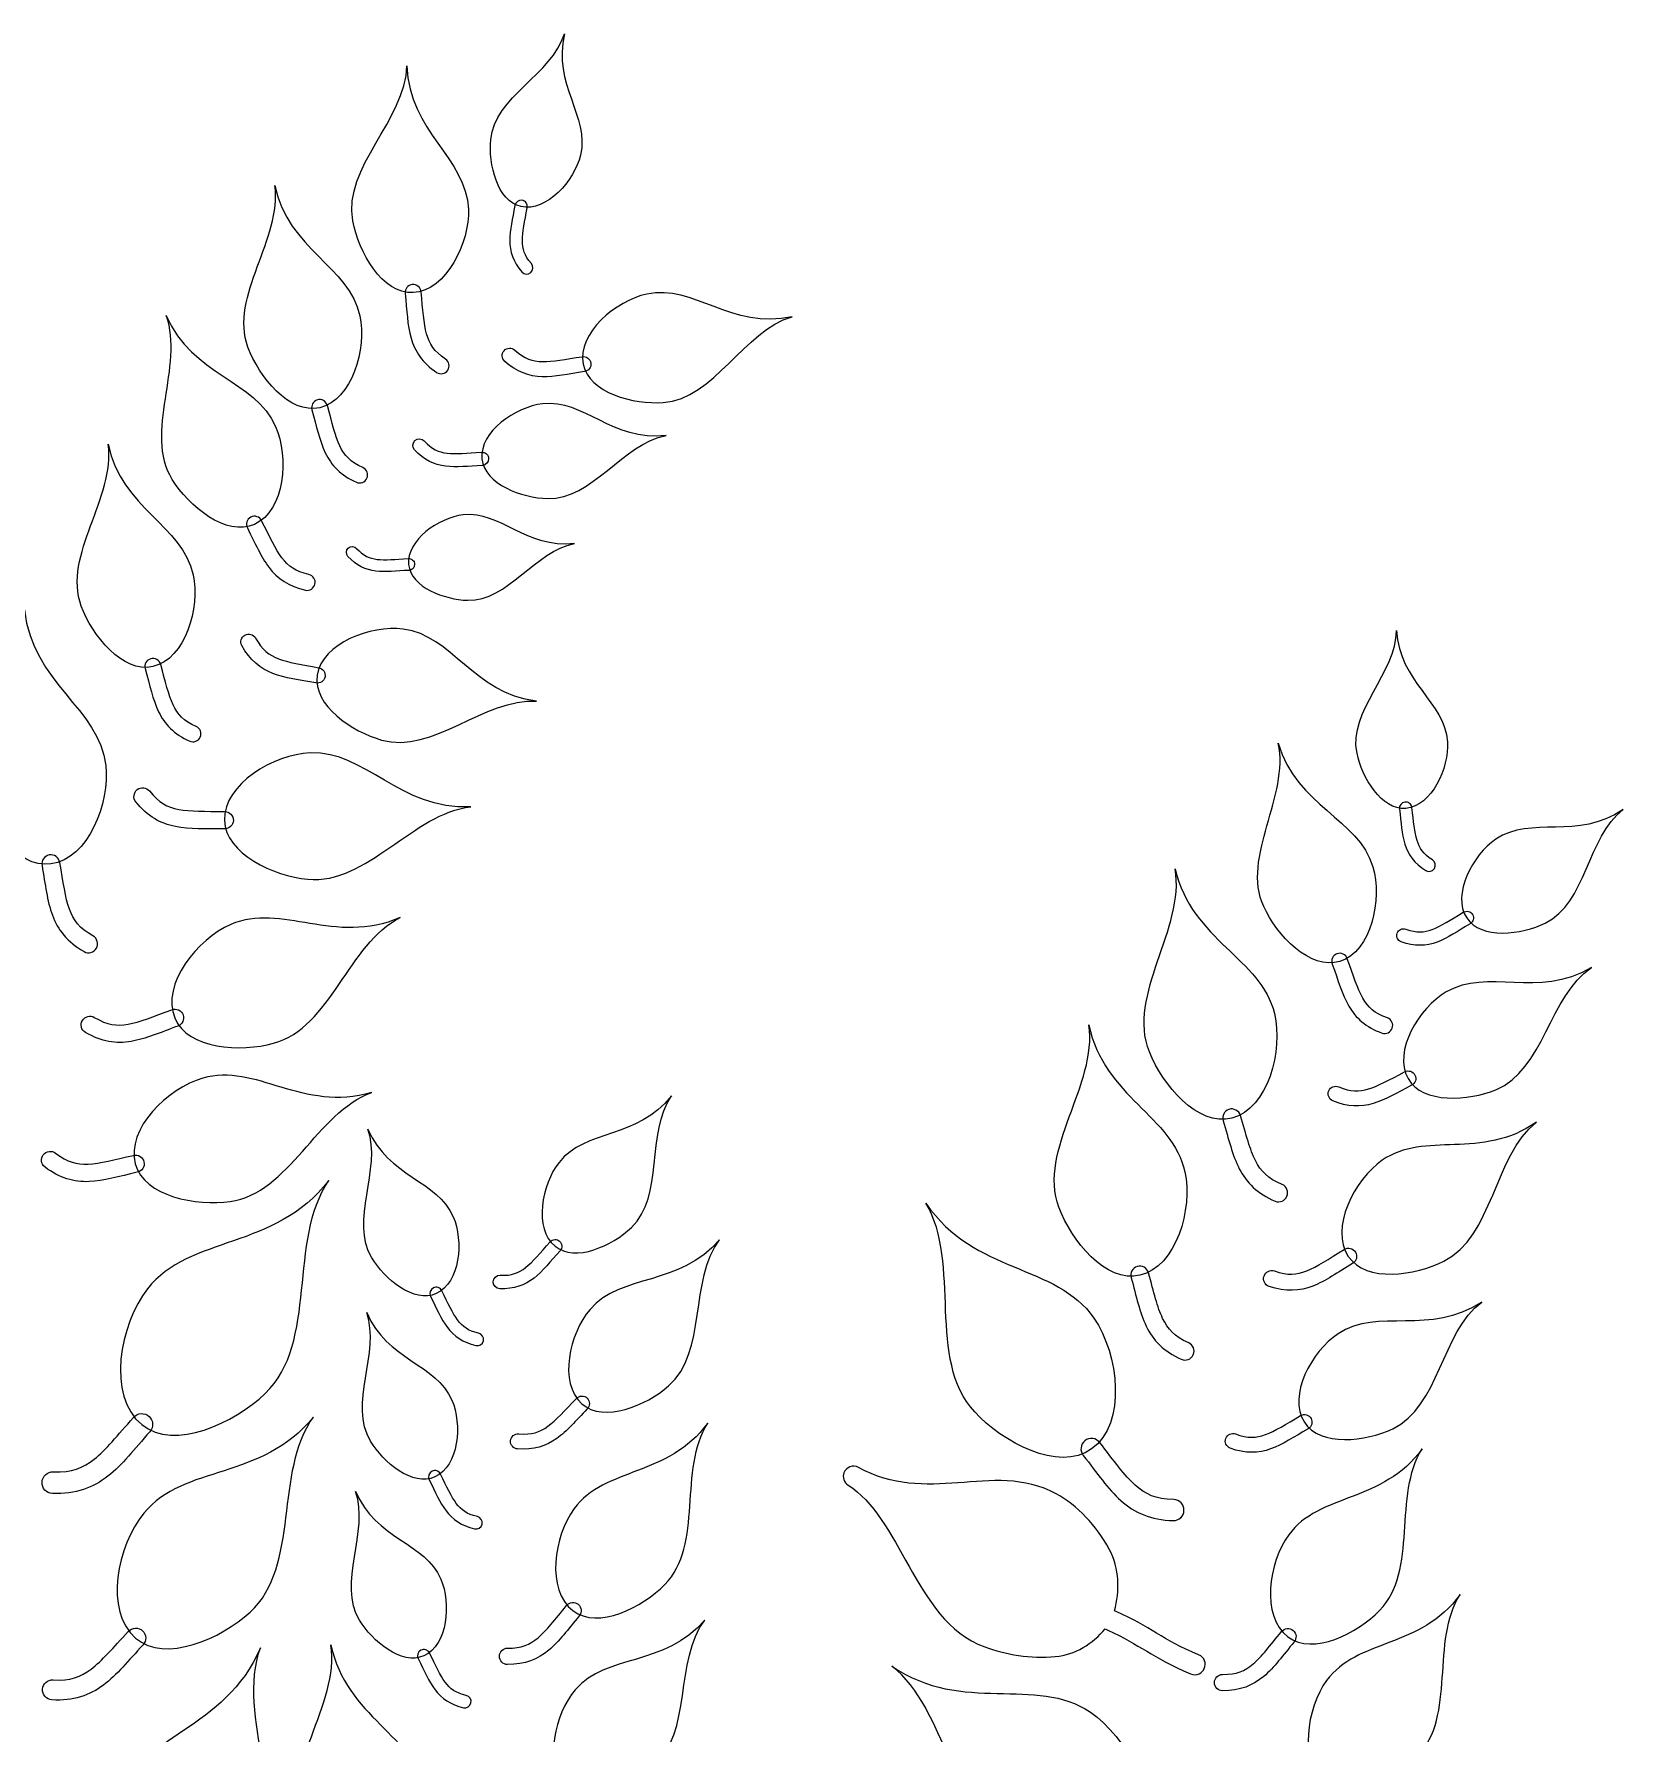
# Model space of a CAD drawing. Extents: x 5.1 to 86.3, y 5.1 to 86.3.
# Drawn here: x 27.43 to 33.74, y 68.23 to 74.97 of the extents above; entities that cross this region are included whole.
import ezdxf

# ---------------------------------------------------------------- set-up
doc = ezdxf.new("R2010")
doc.units = 0
doc.layers.add('View004', color=7, linetype='CONTINUOUS')

msp = doc.modelspace()

# ---------------------------------------------------------------- linework, layer by layer
at = {"layer": 'View004', "color": 1}
for p, q in [((29.371312, 74.309122), (29.371312, 74.309122)), ((29.367229, 74.284121), (29.367229, 74.284121)), ((28.935687, 73.97473), (28.935687, 73.97473)), ((28.939293, 73.942655), (28.939293, 73.942655)), ((29.614023, 73.658903), (29.614023, 73.658903)), ((29.644219, 73.66311), (29.644219, 73.66311)), ((28.559233, 73.517069), (28.559233, 73.517069)), ((28.56826, 73.486079), (28.56826, 73.486079)), ((29.212238, 73.283097), (29.212238, 73.283097)), ((29.238616, 73.284186), (29.238616, 73.284186)), ((28.294786, 73.051538), (28.294786, 73.051538)), ((28.309808, 73.022969), (28.309808, 73.022969)), ((28.921207, 72.863836), (28.921207, 72.863836)), ((28.944959, 72.864816), (28.944959, 72.864816)), ((27.897845, 72.489724), (27.897845, 72.489724)), ((27.906872, 72.458735), (27.906872, 72.458735)), ((28.558577, 72.423968), (28.558577, 72.423968)), ((28.589377, 72.417667), (28.589377, 72.417667)), ((32.873837, 71.920962), (32.873837, 71.920962)), ((32.877297, 71.895867), (32.877297, 71.895867)), ((28.190559, 71.848991), (28.190559, 71.848991)), ((28.22567, 71.847925), (28.22567, 71.847925)), ((27.495102, 71.710844), (27.495102, 71.710844)), ((27.501903, 71.675113), (27.501903, 71.675113)), ((33.119297, 71.460796), (33.119297, 71.460796)), ((33.142756, 71.474297), (33.142756, 71.474297)), ((32.604224, 71.318769), (32.604224, 71.318769)), ((32.615573, 71.288552), (32.615573, 71.288552)), ((28.026477, 71.075842), (28.026477, 71.075842)), ((27.993301, 71.064297), (27.993301, 71.064297)), ((32.886628, 70.823635), (32.886628, 70.823635)), ((32.913943, 70.837178), (32.913943, 70.837178)), ((32.176004, 70.701339), (32.176004, 70.701339)), ((32.187023, 70.666676), (32.187023, 70.666676)), ((27.836772, 70.485274), (27.836772, 70.485274)), ((27.87114, 70.492536), (27.87114, 70.492536)), ((29.502046, 70.158021), (29.502046, 70.158021)), ((29.520361, 70.177949), (29.520361, 70.177949)), ((32.677793, 70.134532), (32.677793, 70.134532)), ((31.812087, 70.077703), (31.812087, 70.077703)), ((32.649516, 70.11775), (32.649516, 70.11775)), ((29.0192, 69.992639), (29.0192, 69.992639)), ((31.822321, 70.0428), (31.822321, 70.0428)), ((29.030854, 69.970147), (29.030854, 69.970147)), ((29.608103, 69.533227), (29.608103, 69.533227)), ((29.629609, 69.554837), (29.629609, 69.554837)), ((27.891513, 69.482922), (27.891513, 69.482922)), ((32.474983, 69.459936), (32.474983, 69.459936)), ((32.501573, 69.474849), (32.501573, 69.474849)), ((27.862046, 69.450551), (27.862046, 69.450551)), ((31.60421, 69.386377), (31.60421, 69.386377)), ((31.630643, 69.353513), (31.630643, 69.353513)), ((29.013971, 69.264977), (29.013971, 69.264977)), ((30.64816, 69.259448), (30.648175, 69.259474)), ((29.025625, 69.242484), (29.025625, 69.242484)), ((29.572844, 68.711993), (29.572844, 68.711993)), ((29.59422, 68.736979), (29.59422, 68.736979)), ((27.837944, 68.602785), (27.837944, 68.602785)), ((27.865802, 68.632007), (27.865802, 68.632007)), ((32.409315, 68.60822), (32.409315, 68.60822)), ((32.430628, 68.633259), (32.430628, 68.633259)), ((28.969976, 68.555197), (28.969976, 68.555197)), ((28.98163, 68.532704), (28.98163, 68.532704))]:
    msp.add_line(p, q, dxfattribs=at)
for points in [[(29.246919, 74.550293), (29.262656, 74.719856), (29.490408, 74.809378), (29.539418, 74.969144)], [(29.539418, 74.969144), (29.490923, 74.76959), (29.639915, 74.642061), (29.603083, 74.488139)], [(28.699997, 74.227705), (28.660874, 74.441126), (28.909404, 74.629418), (28.914472, 74.842287)], [(28.914472, 74.842287), (28.923746, 74.580789), (29.150453, 74.475692), (29.158311, 74.274187)], [(29.367229, 74.284121), (29.272136, 74.305043), (29.237921, 74.453343), (29.246919, 74.550293)], [(29.603083, 74.488139), (29.578894, 74.387042), (29.46875, 74.261784), (29.367229, 74.284121)], [(28.283828, 73.72611), (28.208857, 73.929724), (28.421608, 74.157667), (28.390274, 74.368278)], [(28.390274, 74.368278), (28.444038, 74.112199), (28.685355, 74.047333), (28.727486, 73.850126)], [(29.371312, 74.309122), (29.357743, 74.311337), (29.344936, 74.302166), (29.342661, 74.288607)], [(29.387676, 74.298724), (29.383844, 74.304253), (29.377944, 74.308002), (29.371312, 74.309122)], [(29.158311, 74.274187), (29.163474, 74.14184), (29.071524, 73.950237), (28.939293, 73.942655)], [(29.342661, 74.288607), (29.333196, 74.235201), (29.322279, 74.192097), (29.322383, 74.149641)], [(29.372566, 74.149586), (29.372501, 74.183051), (29.381919, 74.224783), (29.391669, 74.279752)], [(29.391669, 74.279752), (29.392947, 74.286356), (29.391508, 74.293196), (29.387676, 74.298724)], [(28.939293, 73.942655), (28.815437, 73.935553), (28.722365, 74.105679), (28.699997, 74.227705)], [(29.322383, 74.149641), (29.32245, 74.107194), (29.335729, 74.065516), (29.370206, 74.025185)], [(29.408257, 74.057603), (29.380053, 74.090595), (29.372622, 74.116123), (29.372566, 74.149586)], [(29.405441, 74.022368), (29.415948, 74.03132), (29.417209, 74.047095), (29.408257, 74.057603)], [(28.935687, 73.97473), (28.918279, 73.972771), (28.905729, 73.957109), (28.907612, 73.939692)], [(28.959344, 73.967614), (28.952738, 73.973075), (28.944209, 73.975641), (28.935687, 73.97473)], [(29.370206, 74.025185), (29.379158, 74.014677), (29.394933, 74.013416), (29.405441, 74.022368)], [(30.443076, 73.84672), (30.201611, 73.79401), (30.052385, 73.976873), (29.866151, 73.936909)], [(28.907612, 73.939692), (28.914403, 73.870919), (28.915865, 73.814283), (28.930621, 73.762239)], [(28.970779, 73.945716), (28.970072, 73.954258), (28.965949, 73.962153), (28.959344, 73.967614)], [(28.992198, 73.779463), (28.980587, 73.820491), (28.97776, 73.874928), (28.970779, 73.945716)], [(29.866151, 73.936909), (29.743833, 73.910662), (29.590017, 73.781681), (29.614023, 73.658903)], [(27.983244, 73.201498), (27.869198, 73.386085), (28.032252, 73.651857), (27.959572, 73.851998)], [(27.959572, 73.851998), (28.063293, 73.611771), (28.312697, 73.5963), (28.393286, 73.411446)], [(28.727486, 73.850126), (28.75516, 73.720601), (28.697257, 73.516116), (28.56826, 73.486079)], [(29.93087, 73.506633), (30.135324, 73.520776), (30.249467, 73.792267), (30.443076, 73.84672)], [(29.067675, 73.678928), (29.021709, 73.709681), (29.003797, 73.738434), (28.992198, 73.779463)], [(28.56826, 73.486079), (28.447433, 73.457944), (28.326693, 73.609691), (28.283828, 73.72611)], [(28.930621, 73.762239), (28.94533, 73.710193), (28.975979, 73.663643), (29.032169, 73.626051)], [(29.302568, 73.669802), (29.290178, 73.680869), (29.289107, 73.699885), (29.300174, 73.712274)], [(29.300174, 73.712274), (29.311242, 73.724663), (29.330257, 73.725735), (29.342647, 73.714668)], [(29.342647, 73.714668), (29.381544, 73.679802), (29.412048, 73.670139), (29.452308, 73.669126)], [(29.032169, 73.626051), (29.04677, 73.616246), (29.066556, 73.620135), (29.076361, 73.634736)], [(29.076361, 73.634736), (29.086165, 73.649338), (29.082277, 73.669124), (29.067675, 73.678928)], [(29.450957, 73.608747), (29.399887, 73.610027), (29.350118, 73.627181), (29.302568, 73.669802)], [(29.452308, 73.669126), (29.492569, 73.668102), (29.543045, 73.678255), (29.609457, 73.688432)], [(29.609457, 73.688432), (29.617438, 73.689784), (29.625628, 73.687859), (29.632171, 73.683092)], [(29.614023, 73.658903), (29.636509, 73.543902), (29.81397, 73.498545), (29.93087, 73.506633)], [(29.644219, 73.66311), (29.6465, 73.646721), (29.635105, 73.631572), (29.618727, 73.629219)], [(29.632171, 73.683092), (29.638714, 73.678326), (29.643058, 73.671121), (29.644219, 73.66311)], [(29.618727, 73.629219), (29.554203, 73.61934), (29.502034, 73.607423), (29.450957, 73.608747)], [(28.559233, 73.517069), (28.542415, 73.512167), (28.532722, 73.494594), (28.537549, 73.477754)], [(28.583757, 73.514094), (28.576317, 73.518348), (28.567475, 73.519421), (28.559233, 73.517069)], [(28.598762, 73.494469), (28.596607, 73.502765), (28.591198, 73.50984), (28.583757, 73.514094)], [(29.452888, 73.501519), (29.345263, 73.489172), (29.201862, 73.39093), (29.212238, 73.283097)], [(29.942538, 73.375328), (29.730002, 73.350183), (29.616751, 73.520319), (29.452888, 73.501519)], [(28.537549, 73.477754), (28.555978, 73.411148), (28.567083, 73.355593), (28.590505, 73.306831)], [(28.648239, 73.33431), (28.629796, 73.372755), (28.617721, 73.42591), (28.598762, 73.494469)], [(28.393286, 73.411446), (28.446219, 73.290035), (28.430231, 73.078113), (28.309808, 73.022969)], [(28.946229, 73.355458), (28.956808, 73.365206), (28.973287, 73.364532), (28.983035, 73.353953)], [(29.472523, 73.125247), (29.649921, 73.120262), (29.771101, 73.34466), (29.942538, 73.375328)], [(27.62244, 72.698766), (27.547469, 72.902379), (27.760219, 73.130323), (27.728885, 73.340934)], [(27.728885, 73.340934), (27.782649, 73.084854), (28.023967, 73.019988), (28.066098, 72.822781)], [(28.590505, 73.306831), (28.61388, 73.258058), (28.652024, 73.217422), (28.713805, 73.18997)], [(28.739766, 73.248131), (28.689227, 73.270588), (28.66667, 73.295863), (28.648239, 73.33431)], [(28.944724, 73.318652), (28.934976, 73.329231), (28.93565, 73.34571), (28.946229, 73.355458)], [(29.067485, 73.253568), (29.023578, 73.25896), (28.982125, 73.277925), (28.944724, 73.318652)], [(28.983035, 73.353953), (29.01363, 73.320636), (29.039109, 73.309746), (29.073721, 73.305492)], [(29.073721, 73.305492), (29.108335, 73.301227), (29.152691, 73.305737), (29.210783, 73.30893)], [(29.210783, 73.30893), (29.217775, 73.309425), (29.224672, 73.307078), (29.229911, 73.30242)], [(29.229911, 73.30242), (29.23515, 73.297763), (29.238288, 73.291188), (29.238616, 73.284186)], [(28.755866, 73.20607), (28.763035, 73.222131), (28.755827, 73.240962), (28.739766, 73.248131)], [(29.213798, 73.257118), (29.157359, 73.254024), (29.111396, 73.248135), (29.067485, 73.253568)], [(29.212238, 73.283097), (29.221957, 73.182094), (29.371093, 73.128096), (29.472523, 73.125247)], [(29.238616, 73.284186), (29.239205, 73.26987), (29.228111, 73.257771), (29.213798, 73.257118)], [(28.309808, 73.022969), (28.197013, 72.971318), (28.048451, 73.095957), (27.983244, 73.201498)], [(28.713805, 73.18997), (28.729866, 73.182801), (28.748697, 73.190009), (28.755866, 73.20607)], [(28.294786, 73.051538), (28.279282, 73.043383), (28.273286, 73.02423), (28.281373, 73.00869)], [(28.319411, 73.053511), (28.311272, 73.056196), (28.302394, 73.055485), (28.294786, 73.051538)], [(28.338026, 73.03727), (28.334261, 73.04497), (28.32755, 73.050825), (28.319411, 73.053511)], [(28.41843, 72.890185), (28.392695, 72.924182), (28.370268, 72.973865), (28.338026, 73.03727)], [(29.137906, 73.060519), (29.040993, 73.049401), (28.911863, 72.960936), (28.921207, 72.863836)], [(29.578824, 72.946887), (29.387441, 72.924245), (29.285461, 73.077448), (29.137906, 73.060519)], [(28.281373, 73.00869), (28.312706, 72.947094), (28.334661, 72.894866), (28.367331, 72.85175)], [(28.680317, 72.895852), (28.671539, 72.905379), (28.672146, 72.920217), (28.681672, 72.928995)], [(28.79086, 72.837245), (28.751324, 72.842101), (28.713996, 72.859178), (28.680317, 72.895852)], [(28.681672, 72.928995), (28.691199, 72.937773), (28.706037, 72.937166), (28.714815, 72.92764)], [(28.714815, 72.92764), (28.742366, 72.897639), (28.765308, 72.887833), (28.796476, 72.884001)], [(29.155587, 72.721696), (29.31533, 72.717207), (29.424449, 72.919272), (29.578824, 72.946887)], [(28.367331, 72.85175), (28.399957, 72.808614), (28.445435, 72.776395), (28.511447, 72.761807)], [(28.525296, 72.823975), (28.471295, 72.835909), (28.444153, 72.856182), (28.41843, 72.890185)], [(28.549456, 72.785967), (28.55328, 72.803134), (28.542463, 72.820151), (28.525296, 72.823975)], [(28.922612, 72.840442), (28.871789, 72.837656), (28.830401, 72.832354), (28.79086, 72.837245)], [(28.796476, 72.884001), (28.827645, 72.880161), (28.867586, 72.884223), (28.919896, 72.887098)], [(28.919896, 72.887098), (28.926193, 72.887543), (28.932403, 72.88543), (28.937121, 72.881236)], [(28.921207, 72.863836), (28.929959, 72.772885), (29.064252, 72.724261), (29.155587, 72.721696)], [(28.944959, 72.864816), (28.94549, 72.851925), (28.9355, 72.84103), (28.922612, 72.840442)], [(28.937121, 72.881236), (28.941838, 72.877042), (28.944664, 72.871122), (28.944959, 72.864816)], [(28.066098, 72.822781), (28.093771, 72.693256), (28.035869, 72.488772), (27.906872, 72.458735)], [(28.511447, 72.761807), (28.528614, 72.757983), (28.545632, 72.768799), (28.549456, 72.785967)], [(27.906872, 72.458735), (27.786045, 72.4306), (27.665304, 72.582347), (27.62244, 72.698766)], [(27.396914, 72.68381), (27.429745, 72.390786), (27.693479, 72.292129), (27.719577, 72.066393)], [(28.899327, 72.607455), (28.771393, 72.62403), (28.577489, 72.551578), (28.558577, 72.423968)], [(28.259568, 72.541734), (28.251333, 72.556755), (28.256835, 72.575608), (28.271856, 72.583844)], [(28.271856, 72.583844), (28.286878, 72.592079), (28.305731, 72.586577), (28.313966, 72.571556)], [(28.313966, 72.571556), (28.339781, 72.524278), (28.366108, 72.504389), (28.404895, 72.489552)], [(29.429109, 72.321266), (29.17625, 72.353116), (29.094112, 72.582221), (28.899327, 72.607455)], [(32.683942, 72.11481), (32.64905, 72.281488), (32.840342, 72.434107), (32.840132, 72.601222)], [(32.840132, 72.601222), (32.85255, 72.396235), (33.032489, 72.318235), (33.042617, 72.160291)], [(27.897845, 72.489724), (27.881027, 72.484823), (27.871334, 72.467249), (27.876161, 72.450409)], [(27.922369, 72.48675), (27.914928, 72.491004), (27.906087, 72.492076), (27.897845, 72.489724)], [(27.937373, 72.467125), (27.935219, 72.47542), (27.929809, 72.482496), (27.922369, 72.48675)], [(28.382805, 72.431324), (28.333602, 72.450141), (28.291125, 72.483941), (28.259568, 72.541734)], [(28.404895, 72.489552), (28.44368, 72.474702), (28.49624, 72.467203), (28.564299, 72.454244)], [(27.876161, 72.450409), (27.89459, 72.383804), (27.905695, 72.328248), (27.929117, 72.279486)], [(27.98685, 72.306966), (27.968408, 72.34541), (27.956333, 72.398566), (27.937373, 72.467125)], [(28.552935, 72.393494), (28.486814, 72.406093), (28.432001, 72.41246), (28.382805, 72.431324)], [(28.558577, 72.423968), (28.540864, 72.304441), (28.697763, 72.199286), (28.814181, 72.166923)], [(28.564299, 72.454244), (28.572523, 72.452812), (28.579822, 72.448122), (28.584542, 72.441237)], [(28.584542, 72.441237), (28.589263, 72.434352), (28.591006, 72.425854), (28.589377, 72.417667)], [(28.589377, 72.417667), (28.585956, 72.400951), (28.569666, 72.390146), (28.552935, 72.393494)], [(28.078377, 72.220787), (28.027838, 72.243243), (28.005281, 72.268518), (27.98685, 72.306966)], [(28.814181, 72.166923), (29.017794, 72.110319), (29.22217, 72.334953), (29.429109, 72.321266)], [(27.929117, 72.279486), (27.952492, 72.230714), (27.990636, 72.190077), (28.052416, 72.162625)], [(28.094478, 72.178725), (28.101647, 72.194786), (28.094438, 72.213618), (28.078377, 72.220787)], [(28.052416, 72.162625), (28.068477, 72.155456), (28.087309, 72.162665), (28.094478, 72.178725)], [(32.313772, 71.506343), (32.22359, 71.703691), (32.418459, 71.947098), (32.371257, 72.15473)], [(32.371257, 72.15473), (32.444269, 71.90346), (32.689807, 71.857065), (32.746759, 71.663616)], [(33.042617, 72.160291), (33.04927, 72.056554), (32.980895, 71.904416), (32.877297, 71.895867)], [(28.530732, 72.115959), (28.386721, 72.10982), (28.187054, 71.993089), (28.190559, 71.848991)], [(29.168556, 71.90187), (28.884096, 71.888733), (28.749992, 72.12531), (28.530732, 72.115959)], [(32.877297, 71.895867), (32.78026, 71.887859), (32.703891, 72.019509), (32.683942, 72.11481)], [(27.719577, 72.066393), (27.736721, 71.91813), (27.649827, 71.694965), (27.501903, 71.675113)], [(27.501903, 71.675113), (27.363347, 71.656519), (27.244191, 71.839696), (27.208601, 71.974888)], [(27.838913, 71.921646), (27.826983, 71.936614), (27.829446, 71.958419), (27.844414, 71.970349)], [(27.844414, 71.970349), (27.859383, 71.982279), (27.881188, 71.979816), (27.893118, 71.964848)], [(27.893118, 71.964848), (27.930551, 71.917719), (27.963328, 71.900841), (28.008859, 71.891899)], [(27.995639, 71.823582), (27.937882, 71.834919), (27.884672, 71.864034), (27.838913, 71.921646)], [(28.008859, 71.891899), (28.05439, 71.882944), (28.113686, 71.884707), (28.191087, 71.883414)], [(28.191087, 71.883414), (28.200414, 71.883405), (28.209343, 71.879634), (28.215853, 71.872953)], [(28.520969, 71.614722), (28.755928, 71.591218), (28.938114, 71.877491), (29.168556, 71.90187)], [(32.873837, 71.920962), (32.860217, 71.919083), (32.850679, 71.906548), (32.852498, 71.89292)], [(32.852498, 71.89292), (32.859179, 71.839095), (32.861439, 71.794687), (32.874041, 71.754144)], [(32.892538, 71.915844), (32.887248, 71.919999), (32.880505, 71.921844), (32.873837, 71.920962)], [(32.90194, 71.898888), (32.901217, 71.905576), (32.897827, 71.911689), (32.892538, 71.915844)], [(32.922014, 71.768869), (32.912098, 71.800831), (32.908809, 71.843485), (32.90194, 71.898888)], [(33.739338, 71.891011), (33.558086, 71.76735), (33.374453, 71.868275), (33.234431, 71.773466)], [(33.430746, 71.440777), (33.594351, 71.520387), (33.598061, 71.781824), (33.739338, 71.891011)], [(28.190156, 71.814365), (28.114958, 71.815631), (28.053398, 71.812192), (27.995639, 71.823582)], [(28.22567, 71.847925), (28.225089, 71.82887), (28.209214, 71.813868), (28.190156, 71.814365)], [(28.190559, 71.848991), (28.193842, 71.71402), (28.386627, 71.628159), (28.520969, 71.614722)], [(28.215853, 71.872953), (28.222363, 71.866273), (28.225902, 71.85725), (28.22567, 71.847925)], [(32.874041, 71.754144), (32.886604, 71.713599), (32.911567, 71.677679), (32.956392, 71.649289)], [(32.98321, 71.691474), (32.946541, 71.714698), (32.931922, 71.736906), (32.922014, 71.768869)], [(33.234431, 71.773466), (33.142464, 71.711197), (33.05872, 71.553886), (33.119297, 71.460796)], [(27.495102, 71.710844), (27.47571, 71.707151), (27.462952, 71.688478), (27.466559, 71.66907)], [(27.522292, 71.704876), (27.514403, 71.710446), (27.504599, 71.712598), (27.495102, 71.710844)], [(27.537017, 71.681252), (27.535491, 71.690788), (27.530182, 71.699306), (27.522292, 71.704876)], [(27.575332, 71.496286), (27.558769, 71.54139), (27.550928, 71.602312), (27.537017, 71.681252)], [(32.990894, 71.656973), (32.998299, 71.668622), (32.994859, 71.684069), (32.98321, 71.691474)], [(27.466559, 71.66907), (27.480084, 71.592379), (27.48658, 71.528868), (27.507621, 71.471656)], [(31.860023, 70.929282), (31.769986, 71.156603), (32.003408, 71.419218), (31.962336, 71.655619)], [(31.962336, 71.655619), (32.029922, 71.368612), (32.30355, 71.302153), (32.356417, 71.081149)], [(32.746759, 71.663616), (32.784167, 71.53656), (32.741924, 71.328277), (32.615573, 71.288552)], [(32.956392, 71.649289), (32.968041, 71.641883), (32.983488, 71.645324), (32.990894, 71.656973)], [(27.668753, 71.389794), (27.614471, 71.420408), (27.591881, 71.45118), (27.575332, 71.496286)], [(28.887894, 71.463016), (28.626893, 71.34914), (28.417132, 71.52221), (28.215676, 71.435159)], [(32.615573, 71.288552), (32.497225, 71.251344), (32.365334, 71.393506), (32.313772, 71.506343)], [(32.982775, 71.415452), (33.016258, 71.427993), (33.054435, 71.453131), (33.105722, 71.483586)], [(33.105722, 71.483586), (33.111843, 71.487352), (33.119225, 71.48849), (33.126196, 71.486742)], [(33.126196, 71.486742), (33.133167, 71.484993), (33.139137, 71.480506), (33.142756, 71.474297)], [(27.507621, 71.471656), (27.528608, 71.414438), (27.567035, 71.364761), (27.633391, 71.327338)], [(28.215676, 71.435159), (28.083359, 71.377986), (27.938557, 71.197637), (27.993301, 71.064297)], [(28.385593, 70.9635), (28.613448, 71.025471), (28.681363, 71.357934), (28.887894, 71.463016)], [(32.843195, 71.400397), (32.848187, 71.414275), (32.863484, 71.421479), (32.877362, 71.416487)], [(32.877362, 71.416487), (32.920973, 71.400716), (32.949297, 71.402902), (32.982775, 71.415452)], [(33.133037, 71.437923), (33.083206, 71.408341), (33.044222, 71.381189), (33.001734, 71.365299)], [(33.119297, 71.460796), (33.176038, 71.373602), (33.337202, 71.395258), (33.430746, 71.440777)], [(33.142756, 71.474297), (33.150082, 71.461564), (33.145738, 71.445305), (33.133037, 71.437923)], [(27.633391, 71.327338), (27.650637, 71.317573), (27.672535, 71.323638), (27.6823, 71.340884)], [(27.6823, 71.340884), (27.692065, 71.358131), (27.686, 71.380029), (27.668753, 71.389794)], [(32.859284, 71.36623), (32.845406, 71.371222), (32.838203, 71.386519), (32.843195, 71.400397)], [(33.001734, 71.365299), (32.959269, 71.349376), (32.912596, 71.346951), (32.859284, 71.36623)], [(32.604224, 71.318769), (32.587826, 71.312607), (32.579492, 71.29435), (32.585581, 71.277924)], [(32.585581, 71.277924), (32.609003, 71.212906), (32.624286, 71.158351), (32.651335, 71.111504)], [(32.628903, 71.317661), (32.621162, 71.321339), (32.612264, 71.321738), (32.604224, 71.318769)], [(32.645351, 71.299229), (32.642574, 71.307338), (32.636644, 71.313983), (32.628903, 71.317661)], [(32.706821, 71.143279), (32.685519, 71.180216), (32.66945, 71.232304), (32.645351, 71.299229)], [(33.613683, 71.264083), (33.401295, 71.137692), (33.201883, 71.263953), (33.037858, 71.167125)], [(33.235374, 70.779422), (33.424853, 70.85752), (33.447245, 71.151177), (33.613683, 71.264083)], [(32.804614, 71.064283), (32.752519, 71.082846), (32.728112, 71.106339), (32.706821, 71.143279)], [(33.037858, 71.167125), (32.930125, 71.103529), (32.825014, 70.932512), (32.886628, 70.823635)], [(27.626644, 71.054011), (27.636363, 71.0705), (27.65761, 71.075988), (27.674099, 71.066269)], [(27.808262, 71.039473), (27.853988, 71.047372), (27.908743, 71.070199), (27.981499, 71.096638)], [(27.981499, 71.096638), (27.990215, 71.099961), (27.999902, 71.099627), (28.008368, 71.095713)], [(28.026477, 71.075842), (28.032741, 71.057836), (28.023272, 71.038154), (28.005294, 71.031811)], [(28.008368, 71.095713), (28.016834, 71.091799), (28.023363, 71.084635), (28.026477, 71.075842)], [(32.356417, 71.081149), (32.391142, 70.935994), (32.331518, 70.70405), (32.187023, 70.666676)], [(32.651335, 71.111504), (32.678338, 71.064643), (32.719451, 71.027013), (32.783134, 71.004321)], [(27.638902, 71.006555), (27.622412, 71.016274), (27.616924, 71.037521), (27.626644, 71.054011)], [(27.820316, 70.970941), (27.762319, 70.9609), (27.70222, 70.969088), (27.638902, 71.006555)], [(27.674099, 71.066269), (27.725897, 71.035619), (27.76254, 71.031562), (27.808262, 71.039473)], [(28.005294, 71.031811), (27.934604, 71.006134), (27.878333, 70.980933), (27.820316, 70.970941)], [(27.993301, 71.064297), (28.044578, 70.939402), (28.255314, 70.928065), (28.385593, 70.9635)], [(31.501327, 70.312713), (31.416438, 70.542006), (31.655723, 70.799291), (31.619992, 71.036558)], [(31.619992, 71.036558), (31.681089, 70.7481), (31.953149, 70.675487), (32.001019, 70.453347)], [(32.783134, 71.004321), (32.799692, 70.99839), (32.817923, 71.007004), (32.823855, 71.023562)], [(32.823855, 71.023562), (32.829786, 71.04012), (32.821172, 71.058351), (32.804614, 71.064283)], [(28.774561, 70.767808), (28.501266, 70.687809), (28.315045, 70.885988), (28.104208, 70.825078)], [(32.187023, 70.666676), (32.051679, 70.63167), (31.911503, 70.799308), (31.860023, 70.929282)], [(28.104208, 70.825078), (27.965729, 70.785075), (27.799308, 70.62446), (27.836772, 70.485274)], [(32.729985, 70.782172), (32.768502, 70.793938), (32.813174, 70.819538), (32.872955, 70.850202)], [(32.872955, 70.850202), (32.880099, 70.85401), (32.888477, 70.854774), (32.896192, 70.852323)], [(32.886628, 70.823635), (32.944341, 70.721654), (33.127037, 70.734768), (33.235374, 70.779422)], [(32.896192, 70.852323), (32.903907, 70.849871), (32.910307, 70.844411), (32.913943, 70.837178)], [(32.913943, 70.837178), (32.921291, 70.822353), (32.915274, 70.804377), (32.900481, 70.796963)], [(28.213191, 70.335735), (28.447048, 70.368431), (28.556411, 70.689653), (28.774561, 70.767808)], [(29.964085, 70.754724), (29.828389, 70.582297), (29.622911, 70.623354), (29.517865, 70.490839)], [(29.805107, 70.23255), (29.937214, 70.357658), (29.862164, 70.608118), (29.964085, 70.754724)], [(32.587722, 70.735442), (32.572467, 70.742022), (32.565435, 70.759721), (32.572015, 70.774976)], [(32.572015, 70.774976), (32.578594, 70.79023), (32.596294, 70.797262), (32.611548, 70.790682)], [(32.747804, 70.724467), (32.698953, 70.709525), (32.646313, 70.710053), (32.587722, 70.735442)], [(32.611548, 70.790682), (32.659479, 70.769913), (32.691473, 70.770397), (32.729985, 70.782172)], [(32.900481, 70.796963), (32.842397, 70.767179), (32.796678, 70.73937), (32.747804, 70.724467)], [(32.176004, 70.701339), (32.157192, 70.695357), (32.146755, 70.675294), (32.152654, 70.656456)], [(32.203713, 70.698661), (32.195214, 70.703249), (32.185224, 70.704215), (32.176004, 70.701339)], [(32.221153, 70.676964), (32.218499, 70.68625), (32.212211, 70.694073), (32.203713, 70.698661)], [(32.281281, 70.497897), (32.259451, 70.5407), (32.244391, 70.60025), (32.221153, 70.676964)], [(28.775407, 70.111812), (28.686778, 70.257222), (28.81601, 70.46503), (28.75992, 70.622451)], [(28.75992, 70.622451), (28.840181, 70.433422), (29.035845, 70.420096), (29.098215, 70.274635)], [(32.152654, 70.656456), (32.17524, 70.581928), (32.189273, 70.519647), (32.216995, 70.465358)], [(33.395711, 70.650452), (33.177548, 70.497282), (32.952835, 70.616892), (32.784286, 70.499443)], [(33.028176, 70.098502), (33.225621, 70.197873), (33.225872, 70.515515), (33.395711, 70.650452)], [(27.471751, 70.52138), (27.483476, 70.53651), (27.505245, 70.539271), (27.520375, 70.527546)], [(27.477917, 70.472756), (27.462788, 70.484481), (27.460027, 70.50625), (27.471751, 70.52138)], [(27.653381, 70.414514), (27.59458, 70.411878), (27.535997, 70.427592), (27.477917, 70.472756)], [(27.520375, 70.527546), (27.567887, 70.4906), (27.603724, 70.481947), (27.650079, 70.48402)], [(27.650079, 70.48402), (27.696437, 70.48608), (27.753636, 70.501808), (27.829149, 70.518846)], [(27.829149, 70.518846), (27.838214, 70.521041), (27.847782, 70.519487), (27.855686, 70.514535)], [(27.836772, 70.485274), (27.871864, 70.354902), (28.07948, 70.317039), (28.213191, 70.335735)], [(27.87114, 70.492536), (27.87508, 70.473883), (27.8632, 70.455555), (27.844565, 70.451533)], [(27.855686, 70.514535), (27.86359, 70.509583), (27.869162, 70.501651), (27.87114, 70.492536)], [(29.517865, 70.490839), (29.44887, 70.403804), (29.416287, 70.228596), (29.502046, 70.158021)], [(32.216995, 70.465358), (32.244664, 70.411055), (32.288749, 70.366322), (32.359098, 70.33709)], [(32.38675, 70.403322), (32.329201, 70.427235), (32.303097, 70.45509), (32.281281, 70.497897)], [(32.784286, 70.499443), (32.673582, 70.422304), (32.574414, 70.229846), (32.649516, 70.11775)], [(27.844565, 70.451533), (27.771198, 70.43499), (27.712195, 70.417098), (27.653381, 70.414514)], [(28.604694, 70.419163), (28.386565, 70.139251), (28.053929, 70.204065), (27.885062, 69.988938)], [(28.35161, 69.573426), (28.564301, 69.776783), (28.44099, 70.181271), (28.604694, 70.419163)], [(32.001019, 70.453347), (32.032462, 70.307446), (31.967623, 70.076905), (31.822321, 70.0428)], [(32.40604, 70.35638), (32.413676, 70.37467), (32.40504, 70.395687), (32.38675, 70.403322)], [(31.167078, 69.500489), (30.974509, 69.708567), (31.116898, 70.090292), (30.97347, 70.328698)], [(30.97347, 70.328698), (31.166764, 70.046679), (31.490462, 70.089433), (31.640194, 69.872615)], [(32.359098, 70.33709), (32.377388, 70.329455), (32.398404, 70.338091), (32.40604, 70.35638)], [(29.098215, 70.274635), (29.139181, 70.179097), (29.125626, 70.012852), (29.030854, 69.970147)], [(31.822321, 70.0428), (31.686223, 70.010854), (31.549862, 70.18161), (31.501327, 70.312713)], [(29.502046, 70.158021), (29.582373, 70.091916), (29.729573, 70.161016), (29.805107, 70.23255)], [(29.385468, 70.073735), (29.413633, 70.095761), (29.442488, 70.131212), (29.482247, 70.175676)], [(29.522026, 70.140336), (29.483392, 70.097143), (29.454373, 70.059527), (29.418627, 70.031601)], [(29.482247, 70.175676), (29.486953, 70.181108), (29.493651, 70.184412), (29.500826, 70.18484)], [(29.500826, 70.18484), (29.508, 70.185268), (29.515043, 70.182783), (29.520361, 70.177949)], [(29.520361, 70.177949), (29.531175, 70.168007), (29.53192, 70.151194), (29.522026, 70.140336)], [(30.154835, 70.18414), (29.994392, 69.996147), (29.764963, 70.051552), (29.640803, 69.907107)], [(29.952535, 69.603546), (30.106821, 69.738444), (30.033562, 70.023696), (30.154835, 70.18414)], [(32.484412, 70.060446), (32.524882, 70.076225), (32.570849, 70.107383), (32.632654, 70.145214)], [(32.632654, 70.145214), (32.640028, 70.149888), (32.648977, 70.15139), (32.657473, 70.14938)], [(32.657473, 70.14938), (32.66597, 70.147369), (32.673296, 70.142016), (32.677793, 70.134532)], [(32.677793, 70.134532), (32.686899, 70.119185), (32.681887, 70.099363), (32.666579, 70.090189)], [(29.030854, 69.970147), (28.942084, 69.930146), (28.826082, 70.028671), (28.775407, 70.111812)], [(29.28462, 70.043034), (29.330955, 70.041102), (29.357311, 70.051701), (29.385468, 70.073735)], [(31.812087, 70.077703), (31.793145, 70.072146), (31.782258, 70.052323), (31.787731, 70.033357)], [(31.839728, 70.0744), (31.831335, 70.079179), (31.82137, 70.080369), (31.812087, 70.077703)], [(31.856675, 70.052315), (31.854231, 70.061659), (31.848121, 70.069621), (31.839728, 70.0744)], [(32.315101, 70.039885), (32.32094, 70.056825), (32.339405, 70.065825), (32.356345, 70.059986)], [(32.356345, 70.059986), (32.409578, 70.041539), (32.443949, 70.044655), (32.484412, 70.060446)], [(32.666579, 70.090189), (32.606528, 70.053443), (32.559613, 70.019824), (32.50826, 69.99983)], [(32.649516, 70.11775), (32.719861, 70.012754), (32.915284, 70.041685), (33.028176, 70.098502)], [(29.0192, 69.992639), (29.006993, 69.986313), (29.002196, 69.97131), (29.008469, 69.959075)], [(29.038535, 69.994071), (29.03216, 69.996217), (29.025189, 69.995701), (29.0192, 69.992639)], [(29.053067, 69.981236), (29.050149, 69.987297), (29.04491, 69.991924), (29.038535, 69.994071)], [(29.282485, 69.989667), (29.267748, 69.990257), (29.256279, 70.002681), (29.256869, 70.017418)], [(29.256869, 70.017418), (29.257458, 70.032155), (29.269883, 70.043624), (29.28462, 70.043034)], [(29.418627, 70.031601), (29.382912, 70.003648), (29.339126, 69.987306), (29.282485, 69.989667)], [(31.787731, 70.033357), (31.808631, 69.958339), (31.821256, 69.895758), (31.847746, 69.840857)], [(31.912749, 69.871938), (31.89189, 69.915222), (31.878177, 69.975097), (31.856675, 70.052315)], [(32.335202, 69.998642), (32.318262, 70.00448), (32.309263, 70.022946), (32.315101, 70.039885)], [(32.50826, 69.99983), (32.456934, 69.979796), (32.400277, 69.976091), (32.335202, 69.998642)], [(27.885062, 69.988938), (27.774148, 69.847645), (27.722805, 69.564029), (27.862046, 69.450551)], [(29.008469, 69.959075), (29.032767, 69.910584), (29.04975, 69.86949), (29.075185, 69.835497)], [(29.115471, 69.865418), (29.095436, 69.892223), (29.078071, 69.931321), (29.053067, 69.981236)], [(33.178721, 69.936754), (32.973029, 69.799735), (32.767459, 69.915703), (32.608565, 69.810665)], [(32.825524, 69.433499), (33.01079, 69.521123), (33.018234, 69.815538), (33.178721, 69.936754)], [(28.770178, 69.384149), (28.681549, 69.529559), (28.81078, 69.737368), (28.754691, 69.894788)], [(28.754691, 69.894788), (28.834952, 69.70576), (29.030616, 69.692433), (29.092986, 69.546972)], [(29.199027, 69.812948), (29.156703, 69.82257), (29.135498, 69.83861), (29.115471, 69.865418)], [(29.640803, 69.907107), (29.559254, 69.812237), (29.51474, 69.616497), (29.608103, 69.533227)], [(31.640194, 69.872615), (31.738541, 69.730211), (31.771225, 69.454447), (31.630643, 69.353513)], [(32.016059, 69.775009), (31.959064, 69.800213), (31.933595, 69.82865), (31.912749, 69.871938)], [(29.075185, 69.835497), (29.100586, 69.801488), (29.136125, 69.775985), (29.187863, 69.764222)], [(29.217808, 69.783003), (29.220891, 69.796458), (29.212483, 69.809865), (29.199027, 69.812948)], [(31.847746, 69.840857), (31.874184, 69.785943), (31.917248, 69.740228), (31.986921, 69.709417)], [(32.608565, 69.810665), (32.504203, 69.741679), (32.407916, 69.565542), (32.474983, 69.459936)], [(29.187863, 69.764222), (29.201318, 69.761139), (29.214725, 69.769548), (29.217808, 69.783003)], [(31.986921, 69.709417), (32.005034, 69.701371), (32.02624, 69.709531), (32.034286, 69.727644)], [(32.034286, 69.727644), (32.042332, 69.745757), (32.034172, 69.766963), (32.016059, 69.775009)], [(29.608103, 69.533227), (29.695553, 69.455231), (29.86432, 69.526416), (29.952535, 69.603546)], [(27.862046, 69.450551), (27.992468, 69.344259), (28.230002, 69.457152), (28.35161, 69.573426)], [(29.092986, 69.546972), (29.133952, 69.451435), (29.120397, 69.28519), (29.025625, 69.242484)], [(29.473122, 69.44358), (29.505808, 69.467111), (29.53987, 69.505719), (29.58661, 69.553984)], [(29.58661, 69.553984), (29.59215, 69.559887), (29.599836, 69.563306), (29.60793, 69.563467)], [(29.60793, 69.563467), (29.616024, 69.563627), (29.62384, 69.560516), (29.629609, 69.554837)], [(29.629609, 69.554837), (29.641336, 69.543163), (29.641421, 69.524207), (29.629799, 69.512429)], [(27.674156, 69.313335), (27.719537, 69.349176), (27.76593, 69.406733), (27.82989, 69.478951)], [(27.82989, 69.478951), (27.837459, 69.487773), (27.848266, 69.493168), (27.859865, 69.493916)], [(27.859865, 69.493916), (27.871465, 69.494663), (27.882875, 69.490699), (27.891513, 69.482922)], [(28.543282, 69.480106), (28.336209, 69.226651), (28.030881, 69.293481), (27.870607, 69.098713)], [(27.891513, 69.482922), (27.90908, 69.466927), (27.910414, 69.439741), (27.894496, 69.422104)], [(28.291955, 68.705678), (28.492387, 68.888662), (28.387284, 69.264239), (28.543282, 69.480106)], [(29.629799, 69.512429), (29.584383, 69.465544), (29.550039, 69.424506), (29.508557, 69.394674)], [(30.108024, 69.456412), (29.950726, 69.241207), (29.699481, 69.282175), (29.577671, 69.11675)], [(29.93757, 68.815572), (30.092556, 68.973174), (29.990616, 69.274015), (30.108024, 69.456412)], [(31.630643, 69.353513), (31.498965, 69.258972), (31.277182, 69.381516), (31.167078, 69.500489)], [(32.320648, 69.410568), (32.358518, 69.424276), (32.401831, 69.452112), (32.459977, 69.485774)], [(32.459977, 69.485774), (32.466918, 69.48994), (32.475247, 69.491129), (32.483076, 69.489073)], [(32.474983, 69.459936), (32.537802, 69.361018), (32.719595, 69.383398), (32.825524, 69.433499)], [(32.483076, 69.489073), (32.490906, 69.487016), (32.497575, 69.481888), (32.501573, 69.474849)], [(32.501573, 69.474849), (32.509666, 69.460417), (32.504569, 69.442158), (32.490173, 69.434002)], [(27.894496, 69.422104), (27.832347, 69.351949), (27.785705, 69.29089), (27.728108, 69.245448)], [(29.353452, 69.353571), (29.336892, 69.354894), (29.32454, 69.369391), (29.325863, 69.385951)], [(29.325863, 69.385951), (29.327186, 69.402511), (29.341683, 69.414863), (29.358243, 69.41354)], [(29.508557, 69.394674), (29.467109, 69.364812), (29.417096, 69.348379), (29.353452, 69.353571)], [(29.358243, 69.41354), (29.410307, 69.409292), (29.440445, 69.420042), (29.473122, 69.44358)], [(31.60421, 69.386377), (31.586375, 69.372029), (31.583493, 69.345964), (31.597763, 69.328066)], [(31.635292, 69.395087), (31.624181, 69.396488), (31.612975, 69.393348), (31.60421, 69.386377)], [(31.663237, 69.378933), (31.656478, 69.387861), (31.646403, 69.393686), (31.635292, 69.395087)], [(32.180943, 69.35667), (32.165374, 69.362466), (32.157451, 69.379786), (32.163248, 69.395355)], [(32.163248, 69.395355), (32.169044, 69.410924), (32.186363, 69.418846), (32.201932, 69.41305)], [(32.201932, 69.41305), (32.250855, 69.394743), (32.282784, 69.396851), (32.320648, 69.410568)], [(32.490173, 69.434002), (32.433677, 69.401305), (32.389429, 69.37121), (32.341376, 69.353843)], [(29.025625, 69.242484), (28.936854, 69.202483), (28.820853, 69.301009), (28.770178, 69.384149)], [(31.597763, 69.328066), (31.653401, 69.256944), (31.694661, 69.19548), (31.747375, 69.148391)], [(31.803255, 69.210501), (31.761723, 69.247638), (31.720495, 69.305719), (31.663237, 69.378933)], [(32.341376, 69.353843), (32.293347, 69.336439), (32.240748, 69.334291), (32.180943, 69.35667)], [(32.942627, 69.353979), (32.785869, 69.138379), (32.534522, 69.178718), (32.413127, 69.012988)], [(32.77378, 68.712714), (32.92837, 68.870703), (32.825677, 69.171288), (32.942627, 69.353979)], [(27.466608, 69.221262), (27.467447, 69.2451), (27.487453, 69.263745), (27.511291, 69.262905)], [(27.511291, 69.262905), (27.586243, 69.260139), (27.628787, 69.277484), (27.674156, 69.313335)], [(29.013971, 69.264977), (29.001764, 69.25865), (28.996967, 69.243647), (29.00324, 69.231412)], [(29.033306, 69.266408), (29.026931, 69.268554), (29.01996, 69.268038), (29.013971, 69.264977)], [(29.047838, 69.253573), (29.04492, 69.259634), (29.039681, 69.264262), (29.033306, 69.266408)], [(29.110242, 69.137755), (29.090207, 69.16456), (29.072842, 69.203658), (29.047838, 69.253573)], [(30.648175, 69.259474), (30.641183, 69.241264), (30.648026, 69.220615), (30.664591, 69.210264)], [(30.705776, 69.280302), (30.684222, 69.292211), (30.657105, 69.282354), (30.64816, 69.259448)], [(31.100367, 69.21932), (30.970385, 69.209926), (30.842413, 69.205214), (30.705776, 69.280302)], [(27.508251, 69.176579), (27.484413, 69.177418), (27.465768, 69.197424), (27.466608, 69.221262)], [(27.728108, 69.245448), (27.670563, 69.199965), (27.599874, 69.173197), (27.508251, 69.176579)], [(28.726184, 68.674369), (28.637555, 68.819779), (28.766786, 69.027588), (28.710696, 69.185008)], [(28.710696, 69.185008), (28.790958, 68.99598), (28.986622, 68.982653), (29.048992, 68.837192)], [(29.00324, 69.231412), (29.027538, 69.182921), (29.04452, 69.141827), (29.069956, 69.107834)], [(30.664591, 69.210264), (30.766761, 69.145953), (30.833855, 69.018098), (30.906774, 68.887676)], [(31.489866, 69.175901), (31.363396, 69.244841), (31.230348, 69.228713), (31.100367, 69.21932)], [(31.956907, 69.152419), (31.884666, 69.154169), (31.844774, 69.173353), (31.803255, 69.210501)], [(29.193798, 69.085285), (29.151474, 69.094908), (29.130269, 69.110947), (29.110242, 69.137755)], [(29.577671, 69.11675), (29.497664, 69.0081), (29.465676, 68.793972), (29.572844, 68.711993)], [(31.701162, 68.955462), (31.651458, 69.048538), (31.573384, 69.13039), (31.489866, 69.175901)], [(31.747375, 69.148391), (31.800038, 69.101265), (31.866441, 69.071363), (31.954751, 69.069223)], [(31.997427, 69.109743), (31.998023, 69.132716), (31.979881, 69.151823), (31.956907, 69.152419)], [(27.870607, 69.098713), (27.765337, 68.970792), (27.711969, 68.710377), (27.837944, 68.602785)], [(29.069956, 69.107834), (29.095357, 69.073825), (29.130895, 69.048323), (29.182634, 69.03656)], [(29.182634, 69.03656), (29.196089, 69.033477), (29.209496, 69.041885), (29.212579, 69.05534)], [(29.212579, 69.05534), (29.215662, 69.068795), (29.207253, 69.082202), (29.193798, 69.085285)], [(31.954751, 69.069223), (31.977725, 69.068627), (31.996831, 69.086769), (31.997427, 69.109743)], [(32.413127, 69.012988), (32.333393, 68.904138), (32.301941, 68.68993), (32.409315, 68.60822)], [(31.721675, 68.710952), (31.743114, 68.791516), (31.742613, 68.877849), (31.701162, 68.955462)], [(30.906774, 68.887676), (30.979696, 68.757253), (31.060368, 68.622738), (31.206823, 68.568181)], [(29.048992, 68.837192), (29.089957, 68.741655), (29.076403, 68.57541), (28.98163, 68.532704)], [(29.572844, 68.711993), (29.673225, 68.635205), (29.848956, 68.72546), (29.93757, 68.815572)], [(29.434949, 68.604624), (29.468192, 68.632583), (29.501693, 68.676871), (29.548044, 68.732572)], [(29.548044, 68.732572), (29.553523, 68.739371), (29.561512, 68.743671), (29.570204, 68.744501)], [(29.570204, 68.744501), (29.578896, 68.74533), (29.587554, 68.742618), (29.59422, 68.736979)], [(29.59422, 68.736979), (29.607779, 68.725376), (29.609409, 68.704995), (29.597866, 68.691385)], [(31.728363, 68.70814), (31.726235, 68.70928), (31.723955, 68.710192), (31.721675, 68.710952)], [(32.409315, 68.60822), (32.509888, 68.531684), (32.685392, 68.62238), (32.77378, 68.712714)], [(33.092775, 68.775752), (32.936017, 68.560152), (32.684671, 68.600491), (32.563275, 68.434761)], [(32.923929, 68.134487), (33.078519, 68.292476), (32.975826, 68.593061), (33.092775, 68.775752)], [(27.808898, 68.629655), (27.816065, 68.637628), (27.826144, 68.642373), (27.836855, 68.642816)], [(27.836855, 68.642816), (27.847566, 68.643259), (27.858003, 68.639361), (27.865802, 68.632007)], [(27.837944, 68.602785), (27.955941, 68.502008), (28.177356, 68.601053), (28.291955, 68.705678)], [(28.98163, 68.532704), (28.89286, 68.492703), (28.776858, 68.591229), (28.726184, 68.674369)], [(29.597866, 68.691385), (29.552827, 68.637275), (29.51922, 68.590352), (29.477027, 68.554902)], [(30.096185, 68.674718), (29.935743, 68.486724), (29.706314, 68.54213), (29.582154, 68.397685)], [(29.893886, 68.094124), (30.048172, 68.229022), (29.974912, 68.514274), (30.096185, 68.674718)], [(32.055267, 68.536629), (31.909645, 68.597285), (31.866377, 68.647317), (31.728363, 68.70814)], [(27.661785, 68.48026), (27.70439, 68.512342), (27.74839, 68.564426), (27.808898, 68.629655)], [(27.86726, 68.575866), (27.808465, 68.512501), (27.764161, 68.457193), (27.710089, 68.416518)], [(27.865802, 68.632007), (27.88166, 68.616885), (27.882311, 68.59179), (27.86726, 68.575866)], [(28.49431, 67.852495), (28.409422, 68.081789), (28.648706, 68.339074), (28.612976, 68.576341)], [(28.612976, 68.576341), (28.674072, 68.287882), (28.946132, 68.21527), (28.994002, 67.99313)], [(29.313836, 68.562993), (29.370174, 68.56265), (29.401715, 68.576657), (29.434949, 68.604624)], [(31.486948, 68.529497), (31.567512, 68.536793), (31.634517, 68.580827), (31.685312, 68.639767)], [(31.685312, 68.639767), (31.688352, 68.637487), (31.69162, 68.635435), (31.695162, 68.633915)], [(31.695162, 68.633915), (31.82344, 68.577432), (31.868871, 68.526061), (32.023666, 68.461572)], [(32.271689, 68.500506), (32.304863, 68.528548), (32.338252, 68.57292), (32.384464, 68.628737)], [(32.434389, 68.587675), (32.389485, 68.533452), (32.355996, 68.486445), (32.313892, 68.450889)], [(32.384464, 68.628737), (32.389925, 68.635549), (32.397904, 68.63987), (32.406593, 68.640721)], [(32.406593, 68.640721), (32.415283, 68.641572), (32.423948, 68.638882), (32.430628, 68.633259)], [(32.430628, 68.633259), (32.444216, 68.62169), (32.445897, 68.601314), (32.434389, 68.587675)], [(28.332977, 68.564154), (28.193415, 68.237882), (27.855247, 68.215753), (27.746803, 67.964684)], [(28.303865, 67.681841), (28.457685, 67.932702), (28.235329, 68.292389), (28.332977, 68.564154)], [(28.969976, 68.555197), (28.95777, 68.54887), (28.952973, 68.533867), (28.959245, 68.521633)], [(28.959245, 68.521633), (28.983544, 68.473141), (29.000526, 68.432047), (29.025961, 68.398054)], [(28.989312, 68.556628), (28.982937, 68.558774), (28.975966, 68.558258), (28.969976, 68.555197)], [(29.003844, 68.543793), (29.000926, 68.549854), (28.995687, 68.554482), (28.989312, 68.556628)], [(29.066248, 68.427975), (29.046212, 68.45478), (29.028847, 68.493878), (29.003844, 68.543793)], [(29.31355, 68.498108), (29.295632, 68.498187), (29.281172, 68.512776), (29.28125, 68.530694)], [(29.28125, 68.530694), (29.281329, 68.548611), (29.295918, 68.563072), (29.313836, 68.562993)], [(29.477027, 68.554902), (29.434874, 68.519422), (29.38242, 68.497689), (29.31355, 68.498108)], [(31.206823, 68.568181), (31.287322, 68.538191), (31.390043, 68.520742), (31.486948, 68.529497)], [(32.023666, 68.461572), (32.07435, 68.438878), (32.106921, 68.516223), (32.055267, 68.536629)], [(27.510545, 68.437222), (27.579596, 68.433078), (27.619191, 68.448167), (27.661785, 68.48026)], [(31.320799, 67.790202), (31.065684, 67.913876), (31.059302, 68.321243), (30.838911, 68.491057)], [(30.838911, 68.491057), (31.121625, 68.298782), (31.407534, 68.456467), (31.625936, 68.309055)], [(32.118177, 68.426191), (32.118211, 68.444108), (32.132763, 68.458606), (32.150681, 68.458572)], [(32.313892, 68.450889), (32.271828, 68.415304), (32.219428, 68.39344), (32.150558, 68.393686)], [(32.150681, 68.458572), (32.20702, 68.45837), (32.238526, 68.472456), (32.271689, 68.500506)], [(27.505907, 68.35769), (27.483945, 68.35897), (27.46718, 68.377813), (27.46846, 68.399775)], [(27.46846, 68.399775), (27.469741, 68.421737), (27.488583, 68.438503), (27.510545, 68.437222)], [(27.710089, 68.416518), (27.656063, 68.375804), (27.590316, 68.352625), (27.505907, 68.35769)], [(29.025961, 68.398054), (29.051362, 68.364045), (29.086901, 68.338543), (29.13864, 68.32678)], [(29.149804, 68.375505), (29.10748, 68.385128), (29.086275, 68.401167), (29.066248, 68.427975)], [(29.168585, 68.34556), (29.171668, 68.359015), (29.163259, 68.372422), (29.149804, 68.375505)], [(29.582154, 68.397685), (29.500604, 68.302815), (29.456091, 68.107075), (29.549454, 68.023805)], [(32.150558, 68.393686), (32.13264, 68.39372), (32.118143, 68.408273), (32.118177, 68.426191)], [(32.563275, 68.434761), (32.483542, 68.325911), (32.45209, 68.111703), (32.559464, 68.029993)], [(29.13864, 68.32678), (29.152095, 68.323697), (29.165502, 68.332105), (29.168585, 68.34556)], [(31.625936, 68.309055), (31.769384, 68.212237), (31.900236, 67.967305), (31.806058, 67.822111)]]:
    msp.add_open_spline(points, degree=3, dxfattribs=at)

doc.saveas('drawing.dxf')
